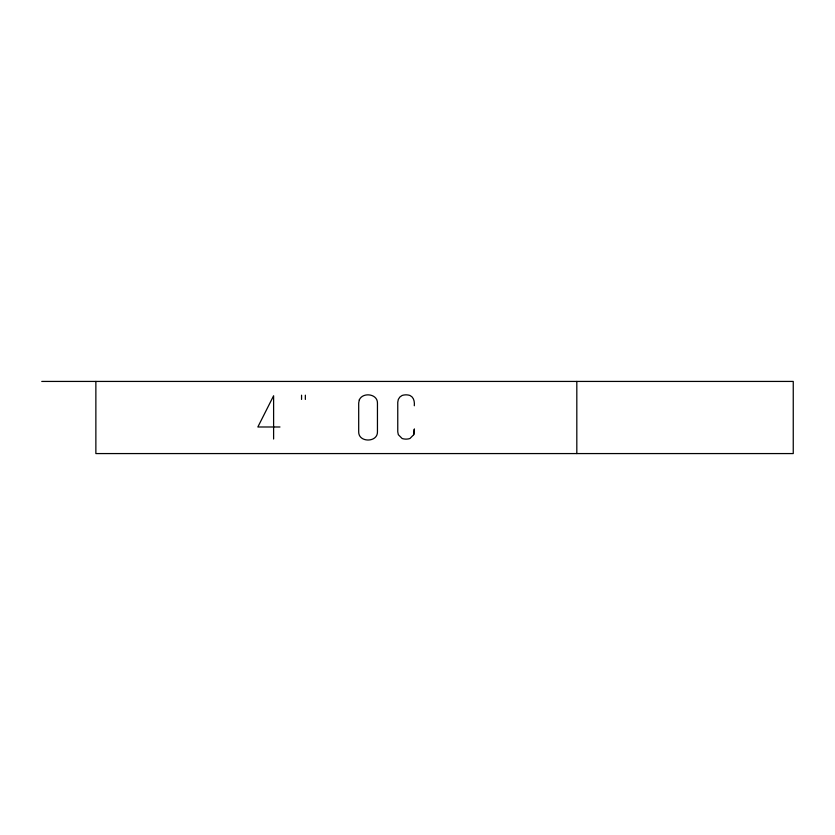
<?xml version="1.0" encoding="UTF-8"?>
<svg xmlns="http://www.w3.org/2000/svg" width="835" height="835" viewBox="0 0 835 835"><rect width="100%" height="100%" fill="white"/><g stroke="black" fill="none" stroke-linecap="round" stroke-linejoin="round"><path stroke-width="1.25" d="M413.732 434.691L414.306 429.159L413.732 434.691L409.943 438.511A12.629 12.629 0 0 1 402.126 438.511L398.337 434.691L397.763 431.862L397.763 402.23L398.337 399.37L399.871 397.022L402.126 395.456A12.629 12.629 0 0 1 409.943 395.456C413.92 397.23 414.703 401.875 414.306 405.768M41.75 381.428L793.25 381.428L793.25 453.572L95.868 453.572L95.868 381.428M279.976 426.988L257.848 426.988L273.609 395.769L273.609 439.022M576.818 381.428L576.818 453.572M305.349 395.185L305.349 399.443M301.56 395.185L301.56 399.443M359.3 399.913L358.695 403.002L358.695 431.998C358.622 442.686 377.524 442.675 377.451 431.998L377.451 403.002C377.545 393.661 362.661 391.959 359.3 399.913"/></g></svg>
